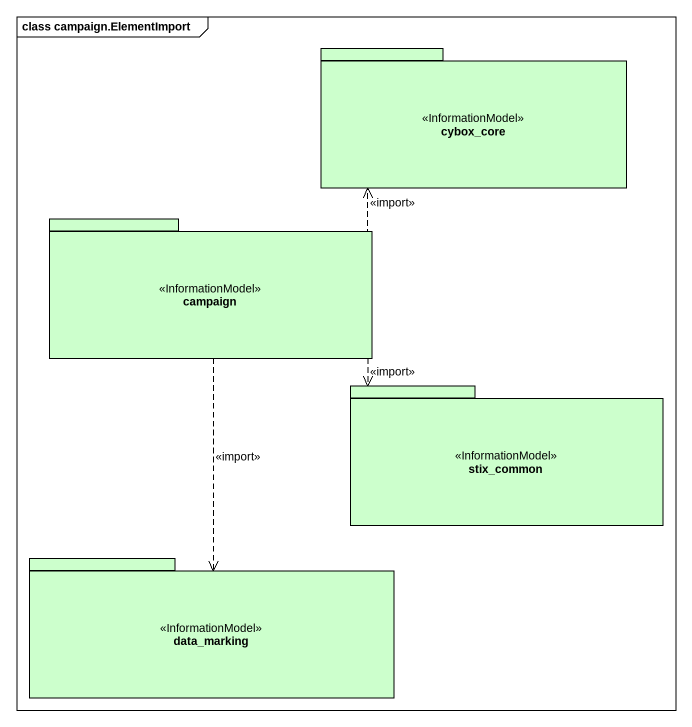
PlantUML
@startuml
mainframe class campaign.ElementImport
package cybox_core <<InformationModel>> #CCFFCC {
}
package campaign <<InformationModel>> #CCFFCC {
}
package stix_common <<InformationModel>> #CCFFCC {
}
package data_marking <<InformationModel>> #CCFFCC {
}
campaign .up.> cybox_core : <<import>>
campaign .right.> stix_common : <<import>>
campaign ..> data_marking : <<import>>
@enduml
